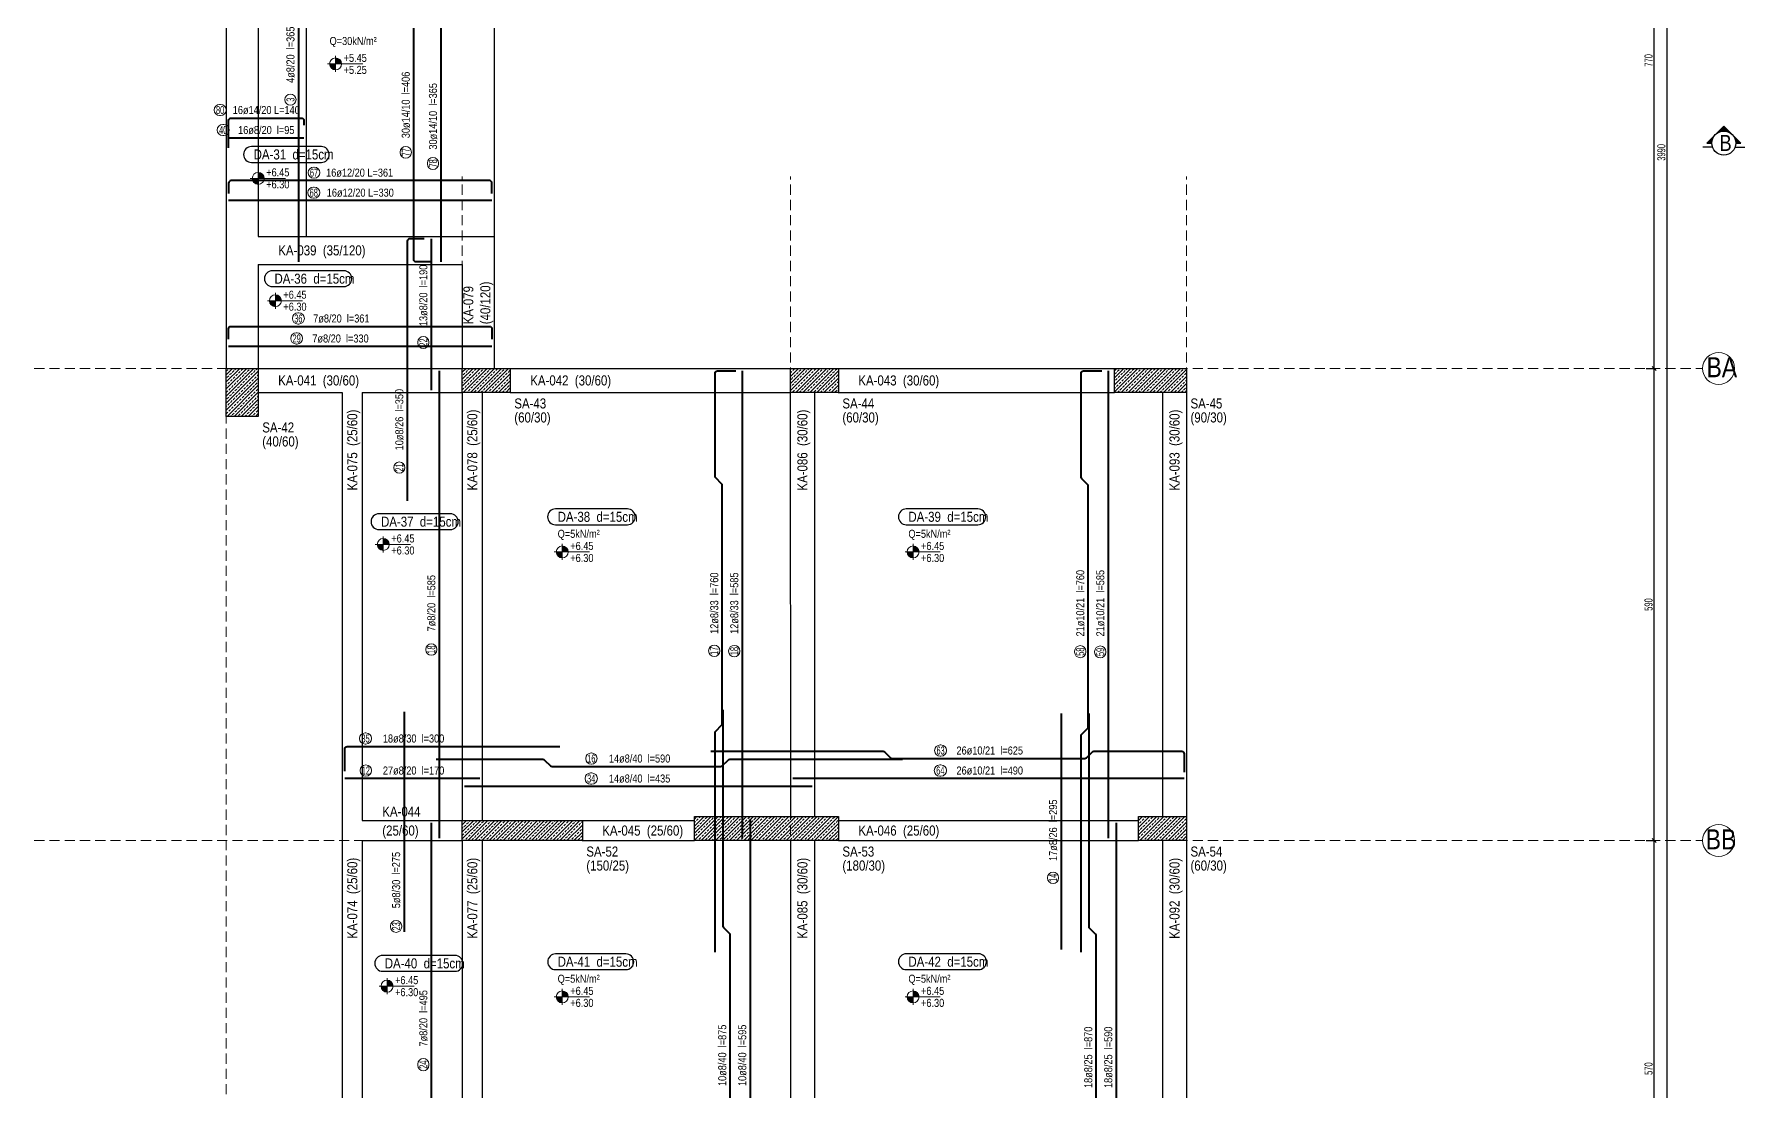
# Model space of a CAD drawing. Header units: millimetres. Extents: x 2223 to 6966, y 588 to 5587.
# Drawn here: x 4828 to 6966, y 1776 to 3097 of the extents above; entities that cross this region are included whole.
import ezdxf
from ezdxf.enums import TextEntityAlignment as Align

# ---------------------------------------------------------------- set-up
doc = ezdxf.new("R2010")
doc.units = ezdxf.units.MM
doc.linetypes.add('DASHED', pattern=[19.05, 12.7, -6.35])
for name, color, linetype, lineweight in [('AKS BALONU (BEYKENT)', 7, 'Continuous', 20), ('AKS CIZGISI (BEYKENT)', 252, 'DASHED', 20), ('AKS NO (BEYKENT)', 3, 'Continuous', 20), ('AKS OLCU (BEYKENT)', 200, 'Continuous', 20), ('DONATI (BEYKENT)', 4, 'Continuous', 40), ('DONATI YAZISI (BEYKENT)', 3, 'Continuous', 20), ('DOSEME ISMI (BEYKENT)', 9, 'Continuous', 20), ('DOSEME PAFTA (BEYKENT)', 3, 'Continuous', 20), ('DOSEME SINIRI (BEYKENT)', 71, 'Continuous', 30), ('KESIT (BEYKENT)', 151, 'Continuous', 25), ('KESIT ISMI (BEYKENT)', 6, 'Continuous', 20), ('KIRIS (BEYKENT)', 2, 'Continuous', 30), ('KIRIS ISMI (BEYKENT)', 40, 'Continuous', 20), ('KOLON (BEYKENT)', 3, 'Continuous', 30), ('KOLON ISMI (BEYKENT)', 91, 'Continuous', 20), ('KOT CIZGI (BEYKENT)', 120, 'Continuous', 20), ('KOT YAZI (BEYKENT)', 7, 'Continuous', 20), ('POZ BALON (BEYKENT)', 14, 'Continuous', 20), ('POZ NO (BEYKENT)', 2, 'Continuous', 20), ('TARAMA (BEYKENT)', 252, 'Continuous', 20), ('YAZI (BEYKENT)', 140, 'Continuous', 20)]:
    doc.layers.add(name, color=color, linetype=linetype, lineweight=lineweight)
doc.styles.add('DSMOLC-50', font='Bahnschrift Light Condensed', dxfattribs={"width": 0.75, "height": 10})
doc.styles.add('KOT (BEYKENT)', font='')
doc.styles.add('YAZI (BEYKENT)', font='')
doc.styles.get('KOT (BEYKENT)').set_extended_font_data('Bahnschrift Light Condensed')
doc.styles.get('YAZI (BEYKENT)').set_extended_font_data('Bahnschrift Light Condensed')
doc.dimstyles.new('DSMOLC-50', dxfattribs={"dimtxt": 10, "dimasz": 5, "dimexe": 2, "dimexo": 2, "dimgap": 2, "dimtad": 1, "dimdec": 1, "dimrnd": 0.5, "dimzin": 12, "dimdsep": 46, "dimtxsty": 'DSMOLC-50', "dimblk": 'OBLIQUE', "dimblk1": 'OBLIQUE', "dimblk2": 'OBLIQUE', "dimcen": 0, "dimclrt": 7, "dimadec": 0, "dimazin": 0, "dimtfac": 1, "dimtdec": 4, "dimtix": 1, "dimtmove": 2, "dimatfit": 3, "dimfxl": 1, "dimtzin": 0, "dimarcsym": 0})
pattern_1 = [(45, (1444.828, 798.8927), (-4.4194174, 4.4194174), []), (45, (1449.247, 798.8927), (-4.4194174, 4.4194174), [3.125, -1.5625])]

# ---------------------------------------------------------------- blocks, each defined once
blk = doc.blocks.new('_Oblique')
at = {"color": 0, "linetype": 'ByBlock', "lineweight": -2}
blk.add_line((-0.5, -0.5), (0.5, 0.5), dxfattribs=at)
blk = doc.blocks.new('*D104')
at = {"layer": 'AKS OLCU (BEYKENT)', "color": 0, "lineweight": -2, "transparency": 16777216}
for p, q in [((6842.4, 2089.8), (6854.4, 2089.8)), ((6852.4, 1519.8), (6852.4, 2089.8)), ((6842.4, 1519.8), (6854.4, 1519.8))]:
    blk.add_line(p, q, dxfattribs=at)
at = {"layer": 'DEFPOINTS', "color": 0, "transparency": 16777216}
for p in [(6840.4, 2089.8), (6852.4, 2089.8), (6840.4, 1519.8)]:
    blk.add_point(p, dxfattribs=at)
at = {"layer": 'AKS OLCU (BEYKENT)', "color": 0, "lineweight": -2, "transparency": 16777216, "xscale": 5, "yscale": 5, "zscale": 5}
for p, rotation in [((6852.4, 2089.8), 90), ((6852.4, 1519.8), 270)]:
    blk.add_blockref('_Oblique', p, dxfattribs=dict(at, rotation=rotation))
at = {"layer": 'AKS OLCU (BEYKENT)', "color": 7, "transparency": 16777216, "insert": (6845.3, 1804.8), "char_height": 10, "attachment_point": 5, "rotation": 90, "style": 'DSMOLC-50'}
blk.add_mtext('570', dxfattribs=at)
blk = doc.blocks.new('*D105')
at = {"layer": 'AKS OLCU (BEYKENT)', "color": 0, "lineweight": -2, "transparency": 16777216}
for p, q in [((6842.4, 2679.8), (6854.4, 2679.8)), ((6852.4, 2089.8), (6852.4, 2679.8)), ((6842.4, 2089.8), (6854.4, 2089.8))]:
    blk.add_line(p, q, dxfattribs=at)
at = {"layer": 'DEFPOINTS', "color": 0, "transparency": 16777216}
for p in [(6840.4, 2679.8), (6852.4, 2679.8), (6840.4, 2089.8)]:
    blk.add_point(p, dxfattribs=at)
at = {"layer": 'AKS OLCU (BEYKENT)', "color": 0, "lineweight": -2, "transparency": 16777216, "xscale": 5, "yscale": 5, "zscale": 5}
for p, rotation in [((6852.4, 2679.8), 90), ((6852.4, 2089.8), 270)]:
    blk.add_blockref('_Oblique', p, dxfattribs=dict(at, rotation=rotation))
at = {"layer": 'AKS OLCU (BEYKENT)', "color": 7, "transparency": 16777216, "insert": (6845.3, 2384.8), "char_height": 10, "attachment_point": 5, "rotation": 90, "style": 'DSMOLC-50'}
blk.add_mtext('590', dxfattribs=at)
blk = doc.blocks.new('*D106')
at = {"layer": 'AKS OLCU (BEYKENT)', "color": 0, "lineweight": -2, "transparency": 16777216}
for p, q in [((6842.4, 3449.8), (6854.4, 3449.8)), ((6852.4, 2679.8), (6852.4, 3449.8)), ((6842.4, 2679.8), (6854.4, 2679.8))]:
    blk.add_line(p, q, dxfattribs=at)
at = {"layer": 'DEFPOINTS', "color": 0, "transparency": 16777216}
for p in [(6840.4, 3449.8), (6852.4, 3449.8), (6840.4, 2679.8)]:
    blk.add_point(p, dxfattribs=at)
at = {"layer": 'AKS OLCU (BEYKENT)', "color": 0, "lineweight": -2, "transparency": 16777216, "xscale": 5, "yscale": 5, "zscale": 5}
for p, rotation in [((6852.4, 3449.8), 90), ((6852.4, 2679.8), 270)]:
    blk.add_blockref('_Oblique', p, dxfattribs=dict(at, rotation=rotation))
at = {"layer": 'AKS OLCU (BEYKENT)', "color": 7, "transparency": 16777216, "insert": (6845.3, 3064.8), "char_height": 10, "attachment_point": 5, "rotation": 90, "style": 'DSMOLC-50'}
blk.add_mtext('770', dxfattribs=at)
blk = doc.blocks.new('*D110')
at = {"layer": 'AKS OLCU (BEYKENT)', "color": 0, "lineweight": -2, "transparency": 16777216}
for p, q in [((6842.4, 4944.8), (6870.4, 4944.8)), ((6868.4, 954.8), (6868.4, 4944.8)), ((6842.4, 954.8), (6870.4, 954.8))]:
    blk.add_line(p, q, dxfattribs=at)
at = {"layer": 'DEFPOINTS', "color": 0, "transparency": 16777216}
for p in [(6840.4, 4944.8), (6868.4, 4944.8), (6840.4, 954.8)]:
    blk.add_point(p, dxfattribs=at)
at = {"layer": 'AKS OLCU (BEYKENT)', "color": 0, "lineweight": -2, "transparency": 16777216, "xscale": 5, "yscale": 5, "zscale": 5}
for p, rotation in [((6868.4, 4944.8), 90), ((6868.4, 954.8), 270)]:
    blk.add_blockref('_Oblique', p, dxfattribs=dict(at, rotation=rotation))
at = {"layer": 'AKS OLCU (BEYKENT)', "color": 7, "transparency": 16777216, "insert": (6861.3, 2949.8), "char_height": 10, "attachment_point": 5, "rotation": 90, "style": 'DSMOLC-50'}
blk.add_mtext('3990', dxfattribs=at)

msp = doc.modelspace()

# ---------------------------------------------------------------- hatches: boundary and pattern name
at = {"layer": 'KESIT (BEYKENT)', "lineweight": -3}
h = msp.add_hatch(color=256, dxfattribs=at)
h.dxf.hatch_style = 1
h.paths.add_polyline_path([(6924.34, 2961.45, -0.1989124), (6928.74, 2972.05), (6918.13, 2961.45)])
h = msp.add_hatch(color=256, dxfattribs=at)
h.dxf.hatch_style = 1
h.paths.add_polyline_path([(6949.95, 2972.05), (6939.34, 2982.66), (6928.74, 2972.05, -0.1989124), (6939.34, 2976.45, -0.1989124)])
h = msp.add_hatch(color=256, dxfattribs=at)
h.dxf.hatch_style = 1
h.paths.add_polyline_path([(6960.56, 2961.45), (6949.95, 2972.05, -0.1989124), (6954.34, 2961.45)])
at = {"layer": 'KOT CIZGI (BEYKENT)'}
h = msp.add_hatch(color=256, dxfattribs=at)
h.dxf.hatch_style = 1
h.paths.add_polyline_path([(5204.54, 3060.42), (5197.04, 3060.42, 0.4142136), (5204.54, 3052.92)])
h = msp.add_hatch(color=256, dxfattribs=at)
h.dxf.hatch_style = 1
h.paths.add_polyline_path([(5204.54, 3067.92), (5204.54, 3060.42), (5212.04, 3060.42, 0.4142136)])
h = msp.add_hatch(color=256, dxfattribs=at)
h.dxf.hatch_style = 1
h.paths.add_polyline_path([(5107.78, 2917.35), (5100.28, 2917.35, 0.4142136), (5107.78, 2909.85)])
h = msp.add_hatch(color=256, dxfattribs=at)
h.dxf.hatch_style = 1
h.paths.add_polyline_path([(5107.78, 2924.85), (5107.78, 2917.35), (5115.28, 2917.35, 0.4142136)])
h = msp.add_hatch(color=256, dxfattribs=at)
h.dxf.hatch_style = 1
h.paths.add_polyline_path([(5129.21, 2764.45), (5121.71, 2764.45, 0.4142136), (5129.21, 2756.95)])
h = msp.add_hatch(color=256, dxfattribs=at)
h.dxf.hatch_style = 1
h.paths.add_polyline_path([(5129.21, 2771.95), (5129.21, 2764.45), (5136.71, 2764.45, 0.4142136)])
h = msp.add_hatch(color=256, dxfattribs=at)
h.dxf.hatch_style = 1
h.paths.add_polyline_path([(5264.13, 2459.86), (5256.63, 2459.86, 0.4142136), (5264.13, 2452.36)])
h = msp.add_hatch(color=256, dxfattribs=at)
h.dxf.hatch_style = 1
h.paths.add_polyline_path([(5264.13, 2467.36), (5264.13, 2459.86), (5271.63, 2459.86, 0.4142136)])
h = msp.add_hatch(color=256, dxfattribs=at)
h.dxf.hatch_style = 1
h.paths.add_polyline_path([(5487.79, 2450.49), (5480.29, 2450.49, 0.4142136), (5487.79, 2442.99)])
h = msp.add_hatch(color=256, dxfattribs=at)
h.dxf.hatch_style = 1
h.paths.add_polyline_path([(5487.79, 2457.99), (5487.79, 2450.49), (5495.29, 2450.49, 0.4142136)])
h = msp.add_hatch(color=256, dxfattribs=at)
h.dxf.hatch_style = 1
h.paths.add_polyline_path([(5926.12, 2450.49), (5918.62, 2450.49, 0.4142136), (5926.12, 2442.99)])
h = msp.add_hatch(color=256, dxfattribs=at)
h.dxf.hatch_style = 1
h.paths.add_polyline_path([(5926.12, 2457.99), (5926.12, 2450.49), (5933.62, 2450.49, 0.4142136)])
h = msp.add_hatch(color=256, dxfattribs=at)
h.dxf.hatch_style = 1
h.paths.add_polyline_path([(5268.81, 1907.86), (5261.31, 1907.86, 0.4142136), (5268.81, 1900.36)])
h = msp.add_hatch(color=256, dxfattribs=at)
h.dxf.hatch_style = 1
h.paths.add_polyline_path([(5268.81, 1915.36), (5268.81, 1907.86), (5276.31, 1907.86, 0.4142136)])
h = msp.add_hatch(color=256, dxfattribs=at)
h.dxf.hatch_style = 1
h.paths.add_polyline_path([(5487.79, 1894.48), (5480.29, 1894.48, 0.4142136), (5487.79, 1886.98)])
h = msp.add_hatch(color=256, dxfattribs=at)
h.dxf.hatch_style = 1
h.paths.add_polyline_path([(5487.79, 1901.98), (5487.79, 1894.48), (5495.29, 1894.48, 0.4142136)])
h = msp.add_hatch(color=256, dxfattribs=at)
h.dxf.hatch_style = 1
h.paths.add_polyline_path([(5926.12, 1894.48), (5918.62, 1894.48, 0.4142136), (5926.12, 1886.98)])
h = msp.add_hatch(color=256, dxfattribs=at)
h.dxf.hatch_style = 1
h.paths.add_polyline_path([(5926.12, 1901.98), (5926.12, 1894.48), (5933.62, 1894.48, 0.4142136)])
at = {"layer": 'TARAMA (BEYKENT)'}
h = msp.add_hatch(dxfattribs=at)
h.set_pattern_fill('ANSI33', color=256, style=0, pattern_type=0)
h.set_pattern_definition(pattern_1)
h.paths.add_polyline_path([(5067.86, 2679.84), (5107.86, 2679.84), (5107.86, 2619.84), (5067.86, 2619.84)], flags=0)
h = msp.add_hatch(dxfattribs=at)
h.set_pattern_fill('ANSI33', color=256, style=0, pattern_type=0)
h.set_pattern_definition(pattern_1)
h.paths.add_polyline_path([(5362.86, 2679.84), (5422.86, 2679.84), (5422.86, 2649.84), (5362.86, 2649.84)], flags=0)
h = msp.add_hatch(dxfattribs=at)
h.set_pattern_fill('ANSI33', color=256, style=0, pattern_type=0)
h.set_pattern_definition(pattern_1)
h.paths.add_polyline_path([(5772.86, 2679.84), (5832.86, 2679.84), (5832.86, 2649.84), (5772.86, 2649.84)], flags=0)
h = msp.add_hatch(dxfattribs=at)
h.set_pattern_fill('ANSI33', color=256, style=0, pattern_type=0)
h.set_pattern_definition(pattern_1)
h.paths.add_polyline_path([(6177.86, 2679.84), (6267.86, 2679.84), (6267.86, 2649.84), (6177.86, 2649.84)], flags=0)
h = msp.add_hatch(dxfattribs=at)
h.set_pattern_fill('ANSI33', color=256, style=0, pattern_type=0)
h.set_pattern_definition(pattern_1)
h.paths.add_polyline_path([(5652.86, 2119.84), (5832.86, 2119.84), (5832.86, 2089.84), (5652.86, 2089.84)], flags=0)
h = msp.add_hatch(dxfattribs=at)
h.set_pattern_fill('ANSI33', color=256, style=0, pattern_type=0)
h.set_pattern_definition(pattern_1)
h.paths.add_polyline_path([(6207.86, 2119.84), (6267.86, 2119.84), (6267.86, 2089.84), (6207.86, 2089.84)], flags=0)
h = msp.add_hatch(dxfattribs=at)
h.set_pattern_fill('ANSI33', color=256, style=0, pattern_type=0)
h.set_pattern_definition(pattern_1)
h.paths.add_polyline_path([(5362.86, 2114.84), (5512.86, 2114.84), (5512.86, 2089.84), (5362.86, 2089.84)], flags=0)

# ---------------------------------------------------------------- linework, layer by layer
at = {"layer": 'AKS BALONU (BEYKENT)'}
for centre in [(6932.86, 2679.84), (6932.86, 2089.84)]:
    msp.add_circle(centre, 20, dxfattribs=at)
at = {"layer": 'AKS CIZGISI (BEYKENT)'}
for p, q in [((5067.86, 629.84), (5067.86, 2919.84)), ((5362.86, 629.84), (5362.86, 2919.84)), ((5772.86, 629.84), (5772.86, 2919.84)), ((6267.86, 629.84), (6267.86, 2919.84)), ((4827.86, 2679.84), (6912.86, 2679.84)), ((4827.86, 2089.84), (6912.86, 2089.84))]:
    msp.add_line(p, q, dxfattribs=at)
at = {"layer": 'DONATI (BEYKENT)'}
for points in [[(5158.06, 3176.84), (5158.06, 2812.84)], [(5336.16, 3176.84), (5336.16, 2812.84)], [(5164.86, 2967.77), (5070.86, 2967.77)], [(5399.86, 2889.5), (5070.86, 2889.5)], [(5324.12, 2841.84), (5324.12, 2652.84)], [(5399.86, 2707.26), (5070.78, 2707.26)], [(5334.12, 2676.84), (5334.12, 2092.84)], [(5712.7, 2676.84), (5712.7, 2092.84)], [(6170.1, 2676.84), (6170.1, 2092.84)], [(5290.12, 2250.78), (5290.12, 1975.78)], [(6111.1, 2248.59), (6111.1, 1953.59)], [(5384.86, 2167.36), (5215.86, 2167.36)], [(6264.95, 2167.36), (5775.85, 2167.36)], [(5799.86, 2157.36), (5365.76, 2157.36)], [(5722.7, 2116.84), (5722.7, 1522.84)], [(5324.12, 2111.84), (5324.12, 1620.34)], [(6180.1, 2111.84), (6180.1, 1522.84)]]:
    msp.add_lwpolyline(points, dxfattribs=at)
for points in [[(5323.16, 2812.84), (5305.16, 2812.84, -0.4142136), (5302.16, 2815.84), (5302.16, 3173.84, -0.4142136), (5305.16, 3176.84), (5323.16, 3176.84)], [(5070.86, 2955.57), (5070.86, 2989.77, -0.4142136), (5073.86, 2992.77), (5161.86, 2992.77, -0.4142136), (5164.86, 2989.77), (5164.86, 2983.77)], [(5399.86, 2898.5), (5399.86, 2911.5, 0.4142136), (5396.86, 2914.5), (5073.86, 2914.5, 0.4142136), (5070.86, 2911.5), (5070.86, 2898.5)], [(5315.12, 2841.84), (5297.12, 2841.84, 0.4142136), (5294.12, 2838.84), (5294.12, 2514.22)], [(5070.78, 2716.26), (5070.78, 2729.26, -0.4142136), (5073.78, 2732.26), (5396.86, 2732.26, -0.4142136), (5399.86, 2729.26), (5399.86, 2716.34)], [(5678.7, 1950.3), (5678.7, 2224.6, -0.1989124), (5679.58, 2226.72), (5686.82, 2233.96, 0.1989124), (5687.7, 2236.09), (5687.7, 2533.6, 0.1989124), (5686.82, 2535.72), (5679.58, 2542.96, -0.1989124), (5678.7, 2545.09), (5678.7, 2673.84, -0.4142136), (5681.7, 2676.84), (5704.7, 2676.84)], [(6136.1, 1950.3), (6136.1, 2220.6, -0.1989124), (6136.98, 2222.72), (6144.22, 2229.96, 0.1989124), (6145.1, 2232.09), (6145.1, 2532.6, 0.1989124), (6144.22, 2534.72), (6136.98, 2541.96, -0.1989124), (6136.1, 2544.09), (6136.1, 2673.84, -0.4142136), (6139.1, 2676.84), (6162.1, 2676.84)], [(5688.7, 1385.45), (5688.7, 1656.6, -0.1989124), (5689.58, 1658.72), (5696.82, 1665.96, 0.1989124), (5697.7, 1668.09), (5697.7, 1971.6, 0.1989124), (5696.82, 1973.72), (5689.58, 1980.96, -0.1989124), (5688.7, 1983.09), (5688.7, 2252.99)], [(6146.1, 1386.07), (6146.1, 1652.6, -0.1989124), (6146.98, 1654.72), (6154.22, 1661.96, 0.1989124), (6155.1, 1664.09), (6155.1, 1970.6, 0.1989124), (6154.22, 1972.72), (6146.98, 1979.96, -0.1989124), (6146.1, 1982.09), (6146.1, 2248.61)], [(5215.86, 2176.36), (5215.86, 2204.36, -0.4142136), (5218.86, 2207.36), (5484.86, 2207.36)], [(5330.3, 2191.36), (5463.61, 2191.36, -0.1989124), (5465.74, 2190.48), (5472.98, 2183.24, 0.1989124), (5475.1, 2182.36), (5685.61, 2182.36, 0.1989124), (5687.73, 2183.24), (5694.97, 2190.48, -0.1989124), (5697.09, 2191.36), (5912.84, 2191.36)], [(5673.32, 2201.36), (5888.62, 2201.36, -0.1989124), (5890.74, 2200.48), (5897.98, 2193.24, 0.1989124), (5900.1, 2192.36), (6140.62, 2192.36, 0.1989124), (6142.74, 2193.24), (6149.98, 2200.48, -0.1989124), (6152.1, 2201.36), (6261.95, 2201.36, -0.4142136), (6264.95, 2198.36), (6264.95, 2175.45)]]:
    msp.add_lwpolyline(points, format="xyb", dxfattribs=at)
at = {"layer": 'DOSEME PAFTA (BEYKENT)', "lineweight": -3}
for points in [[(5099.46, 2937.34), (5186.72, 2937.34, 1), (5186.72, 2957.12), (5099.46, 2957.12, 1)], [(5125.5, 2782.1), (5214.83, 2782.1, 1), (5214.83, 2801.89), (5125.5, 2801.89, 1)], [(5479.39, 2484.52), (5569.15, 2484.52, 1), (5569.15, 2504.31), (5479.39, 2504.31, 1)], [(5917.72, 2484.52), (6007.04, 2484.52, 1), (6007.04, 2504.31), (5917.72, 2504.31, 1)], [(5258.65, 2478.42), (5347.89, 2478.42, 1), (5347.89, 2498.2), (5258.65, 2498.2, 1)], [(5263.33, 1926.43), (5353.78, 1926.43, 1), (5353.78, 1946.21), (5263.33, 1946.21, 1)], [(5479.39, 1928.51), (5567.27, 1928.51, 1), (5567.27, 1948.17), (5479.39, 1948.17, 1)], [(5917.72, 1928.51), (6007.91, 1928.51, 1), (6007.91, 1948.3), (5917.72, 1948.3, 1)]]:
    msp.add_lwpolyline(points, format="xyb", close=True, dxfattribs=at)
at = {"layer": 'DOSEME SINIRI (BEYKENT)'}
for p, q in [((5167.86, 3144.84), (5167.86, 2844.84)), ((5402.86, 3144.84), (5402.86, 2844.84))]:
    msp.add_line(p, q, dxfattribs=at)
at = {"layer": 'KESIT (BEYKENT)', "lineweight": -3, "flags": 128}
for points in [[(6954.34, 2961.45), (6960.56, 2961.45), (6939.34, 2982.66), (6918.13, 2961.45), (6924.34, 2961.45)], [(6925.2, 2956.45), (6913.13, 2956.45)], [(6953.48, 2956.45), (6965.56, 2956.45)]]:
    msp.add_lwpolyline(points, dxfattribs=at)
at = {"layer": 'KESIT (BEYKENT)', "lineweight": -3}
msp.add_circle((6939.34, 2961.45), 15, dxfattribs=at)
at = {"layer": 'KIRIS (BEYKENT)'}
for p, q in [((5067.86, 3449.74), (5067.86, 2844.84)), ((5107.86, 3144.84), (5107.86, 2844.84)), ((5067.86, 2844.84), (5067.76, 2679.94)), ((5107.86, 2844.84), (5402.86, 2844.84)), ((5402.86, 2844.84), (5402.86, 2679.94)), ((5107.86, 2809.84), (5107.76, 2679.94)), ((5107.86, 2809.84), (5362.86, 2809.84)), ((5362.86, 2809.84), (5362.76, 2679.94)), ((5107.76, 2679.84), (5362.76, 2679.84)), ((5422.76, 2679.84), (5772.76, 2679.84)), ((5832.76, 2679.84), (6177.96, 2679.84)), ((5107.76, 2649.84), (5212.86, 2649.84)), ((5212.86, 2649.84), (5212.86, 1617.34)), ((5237.86, 2649.84), (5362.76, 2649.84)), ((5237.86, 2649.84), (5237.86, 2114.84)), ((5362.76, 2649.94), (5362.76, 2114.74)), ((5387.86, 2649.94), (5387.86, 2114.74)), ((5422.76, 2649.84), (5772.76, 2649.84)), ((5772.76, 2649.94), (5772.86, 2119.74)), ((5802.86, 2649.94), (5802.86, 2119.74)), ((5832.76, 2649.84), (6177.96, 2649.84)), ((6237.86, 2649.94), (6237.86, 2119.74)), ((6267.86, 2649.94), (6267.96, 2119.74)), ((5237.86, 2114.84), (5362.76, 2114.84)), ((5512.76, 2114.84), (5652.86, 2114.84)), ((5832.86, 2114.84), (6207.96, 2114.84)), ((5237.86, 2089.84), (5362.76, 2089.84)), ((5237.86, 2089.84), (5237.86, 1642.34)), ((5362.76, 2089.74), (5362.86, 1642.34)), ((5387.86, 2089.74), (5387.86, 1544.74)), ((5512.76, 2089.84), (5652.86, 2089.84)), ((5772.86, 2089.74), (5772.86, 1549.74)), ((5802.86, 2089.74), (5802.86, 1549.74)), ((5832.86, 2089.84), (6207.96, 2089.84)), ((6237.86, 2089.74), (6237.86, 1544.84)), ((6267.86, 2089.74), (6267.96, 1544.84))]:
    msp.add_line(p, q, dxfattribs=at)
at = {"layer": 'KOLON (BEYKENT)'}
for points in [[(5067.86, 2679.84), (5107.86, 2679.84), (5107.86, 2619.84), (5067.86, 2619.84)], [(5362.86, 2679.84), (5422.86, 2679.84), (5422.86, 2649.84), (5362.86, 2649.84)], [(5772.86, 2679.84), (5832.86, 2679.84), (5832.86, 2649.84), (5772.86, 2649.84)], [(6177.86, 2679.84), (6267.86, 2679.84), (6267.86, 2649.84), (6177.86, 2649.84)], [(5652.86, 2119.84), (5832.86, 2119.84), (5832.86, 2089.84), (5652.86, 2089.84)], [(6207.86, 2119.84), (6267.86, 2119.84), (6267.86, 2089.84), (6207.86, 2089.84)], [(5362.86, 2114.84), (5512.86, 2114.84), (5512.86, 2089.84), (5362.86, 2089.84)]]:
    msp.add_lwpolyline(points, close=True, dxfattribs=at)
at = {"layer": 'KOT CIZGI (BEYKENT)'}
for p, q in [((5194.54, 3060.42), (5238.56, 3060.42)), ((5204.54, 3070.42), (5204.54, 3050.42)), ((5097.78, 2917.35), (5141.81, 2917.35)), ((5107.78, 2927.35), (5107.78, 2907.35)), ((5119.21, 2764.45), (5163.23, 2764.45)), ((5129.21, 2774.46), (5129.21, 2754.46)), ((5254.13, 2459.86), (5298.16, 2459.86)), ((5264.13, 2469.86), (5264.13, 2449.86)), ((5487.79, 2460.49), (5487.79, 2440.49)), ((5926.12, 2460.49), (5926.12, 2440.49)), ((5477.79, 2450.49), (5521.81, 2450.49)), ((5916.12, 2450.49), (5960.15, 2450.49)), ((5258.81, 1907.86), (5302.84, 1907.86)), ((5268.81, 1917.86), (5268.81, 1897.86)), ((5487.79, 1904.48), (5487.79, 1884.48)), ((5926.12, 1904.48), (5926.12, 1884.48)), ((5477.79, 1894.48), (5521.81, 1894.48)), ((5916.12, 1894.48), (5960.15, 1894.48))]:
    msp.add_line(p, q, dxfattribs=at)
for centre in [(5204.54, 3060.42), (5107.78, 2917.35), (5129.21, 2764.45), (5264.13, 2459.86), (5487.79, 2450.49), (5926.12, 2450.49), (5268.81, 1907.86), (5487.79, 1894.48), (5926.12, 1894.48)]:
    msp.add_circle(centre, 7.5, dxfattribs=at)
at = {"layer": 'POZ BALON (BEYKENT)'}
for points in [[(5059.62, 2995.77), (5060.73, 2995.77, 1), (5060.73, 3009.77), (5059.62, 3009.77, 1)], [(5063.38, 2970.77), (5064.69, 2970.77, 1), (5064.69, 2984.77), (5063.38, 2984.77, 1)], [(5299.16, 2949.59), (5299.16, 2950.29, 1), (5285.16, 2950.29), (5285.16, 2949.59, 1)], [(5177.13, 2917.5), (5177.91, 2917.5, 1), (5177.91, 2931.5), (5177.13, 2931.5, 1)], [(5333.16, 2935.49), (5333.16, 2936.51, 1), (5319.16, 2936.51), (5319.16, 2935.49, 1)], [(5176.73, 2892.5), (5177.75, 2892.5, 1), (5177.75, 2906.5), (5176.73, 2906.5, 1)], [(5157.45, 2735.26), (5158.48, 2735.26, 1), (5158.48, 2749.26), (5157.45, 2749.26, 1)], [(5155.36, 2710.26), (5156.27, 2710.26, 1), (5156.27, 2724.26), (5155.36, 2724.26, 1)], [(5321.12, 2711.75), (5321.12, 2712.72, 1), (5307.12, 2712.72), (5307.12, 2711.75, 1)], [(5291.12, 2555.96), (5291.12, 2556, 1), (5277.12, 2556), (5277.12, 2555.96, 1)], [(5331.12, 2328.32), (5331.12, 2328.65, 1), (5317.12, 2328.65), (5317.12, 2328.32, 1)], [(5684.7, 2326.91), (5684.7, 2326.93, 1), (5670.7, 2326.93), (5670.7, 2326.91, 1)], [(5709.7, 2326.44), (5709.7, 2326.77, 1), (5695.7, 2326.77), (5695.7, 2326.44, 1)], [(6142.1, 2325.34), (6142.1, 2326.4, 1), (6128.1, 2326.4), (6128.1, 2325.34, 1)], [(6167.1, 2325.07), (6167.1, 2326.05, 1), (6153.1, 2326.05), (6153.1, 2325.07, 1)], [(5241.37, 2210.36), (5242.46, 2210.36, 1), (5242.46, 2224.36), (5241.37, 2224.36, 1)], [(5960.05, 2195.36), (5960.99, 2195.36, 1), (5960.99, 2209.36), (5960.05, 2209.36, 1)], [(5242.2, 2170.36), (5242.43, 2170.36, 1), (5242.43, 2184.36), (5242.2, 2184.36, 1)], [(5524.01, 2185.36), (5524.18, 2185.36, 1), (5524.18, 2199.36), (5524.01, 2199.36, 1)], [(5959.62, 2170.36), (5960.87, 2170.36, 1), (5960.87, 2184.36), (5959.62, 2184.36, 1)], [(5523.18, 2160.36), (5524.62, 2160.36, 1), (5524.62, 2174.36), (5523.18, 2174.36, 1)], [(6108.1, 2043.04), (6108.1, 2043.49, 1), (6094.1, 2043.49), (6094.1, 2043.04, 1)], [(5287.12, 1982.07), (5287.12, 1983.07, 1), (5273.12, 1983.07), (5273.12, 1982.07, 1)], [(5321.12, 1809.08), (5321.12, 1810.4, 1), (5307.12, 1810.4), (5307.12, 1809.08, 1)]]:
    msp.add_lwpolyline(points, format="xyb", close=True, dxfattribs=at)
msp.add_circle((5148.06, 3015.74), 7, dxfattribs=at)

# ---------------------------------------------------------------- texts
at = {"layer": 'AKS NO (BEYKENT)', "style": 'YAZI (BEYKENT)'}
for s, p in [('BA', (6917.75, 2668.84)), ('BB', (6916.71, 2078.84))]:
    msp.add_text(s, height=25, dxfattribs=at).set_placement(p)
at = {"layer": 'DONATI YAZISI (BEYKENT)', "style": 'YAZI (BEYKENT)'}
for s, p in [(' 4ø8/20  l=365', (5148.06, 3070.21)), ('30ø14/10  l=406', (5292.16, 3009.08)), ('30ø14/10  l=365', (5326.16, 2994.84)), (' 13ø8/20  l=190', (5314.12, 2769.5)), (' 10ø8/26  l=350', (5284.12, 2614.22)), (' 7ø8/20  l=585', (5324.12, 2384.84)), (' 12ø8/33  l=760', (5677.7, 2384.84)), (' 12ø8/33  l=585', (5702.7, 2384.84)), (' 21ø10/21  l=760', (6135.1, 2384.84)), (' 21ø10/21  l=585', (6160.1, 2384.84)), (' 17ø8/26  l=295', (6101.1, 2101.09)), (' 5ø8/30  l=275', (5280.12, 2038.83)), (' 7ø8/20  l=495', (5314.12, 1866.09)), (' 10ø8/40  l=875', (5687.7, 1819.84)), (' 10ø8/40  l=595', (5712.7, 1819.84)), (' 18ø8/25  l=870', (6145.1, 1817.34)), (' 18ø8/25  l=590', (6170.1, 1817.34))]:
    msp.add_text(s, height=10, rotation=90, dxfattribs=at).set_placement(p, align=Align.MIDDLE_CENTER)
for s, p in [('16ø14/20 L=140', (5117.86, 3002.77)), ('16ø8/20  l=95', (5117.86, 2977.77)), ('16ø12/20 L=361', (5234.53, 2924.5)), ('16ø12/20 L=330', (5235.36, 2899.5)), ('7ø8/20  l=361', (5211.68, 2742.26)), ('7ø8/20  l=330', (5210.63, 2717.26)), (' 18ø8/30  l=300', (5300.36, 2217.36)), (' 26ø10/21  l=625', (6020.4, 2202.36)), (' 27ø8/20  l=170', (5300.36, 2177.36)), (' 14ø8/40  l=590', (5582.81, 2192.36)), (' 26ø10/21  l=490', (6020.4, 2177.36)), (' 14ø8/40  l=435', (5582.81, 2167.36))]:
    msp.add_text(s, height=10, dxfattribs=at).set_placement(p, align=Align.MIDDLE_CENTER)
at = {"layer": 'DOSEME ISMI (BEYKENT)', "style": 'YAZI (BEYKENT)'}
for s, p in [('DA-31  d=15cm', (5102.1, 2940.99)), ('DA-36  d=15cm', (5128.14, 2785.76)), ('DA-38  d=15cm', (5482.03, 2488.18)), ('DA-39  d=15cm', (5920.36, 2488.18)), ('DA-37  d=15cm', (5261.29, 2482.07)), ('DA-41  d=15cm', (5482.03, 1932.17)), ('DA-42  d=15cm', (5920.36, 1932.17)), ('DA-40  d=15cm', (5265.97, 1930.08))]:
    msp.add_text(s, height=12.5, dxfattribs=at).set_placement(p)
at = {"layer": 'KESIT ISMI (BEYKENT)', "style": 'YAZI (BEYKENT)'}
msp.add_text('B', height=20, dxfattribs=at).set_placement((6933.88, 2951.58))
at = {"layer": 'KIRIS ISMI (BEYKENT)', "style": 'YAZI (BEYKENT)'}
for s, p in [('KA-039  (35/120)', (5132.86, 2821.09)), ('KA-041  (30/60)', (5132.76, 2658.59)), ('KA-042  (30/60)', (5447.76, 2658.59)), ('KA-043  (30/60)', (5857.76, 2658.59)), ('KA-044', (5262.86, 2119.84)), ('(25/60)', (5262.86, 2096.09)), ('KA-045  (25/60)', (5537.76, 2096.09)), ('KA-046  (25/60)', (5857.86, 2096.09))]:
    msp.add_text(s, height=12.5, dxfattribs=at).set_placement(p)
for s, p in [('KA-079', (5376.62, 2735.05)), ('(40/120)', (5397.87, 2735.05)), ('KA-075  (25/60)', (5231.62, 2527.28)), ('KA-078  (25/60)', (5381.62, 2527.33)), ('KA-086  (30/60)', (5794.12, 2527.22)), ('KA-093  (30/60)', (6259.12, 2527.26)), ('KA-074  (25/60)', (5231.62, 1967.23)), ('KA-077  (25/60)', (5381.62, 1967.13)), ('KA-085  (30/60)', (5794.12, 1967.13)), ('KA-092  (30/60)', (6259.12, 1967.06))]:
    msp.add_text(s, height=12.5, rotation=90, dxfattribs=at).set_placement(p)
at = {"layer": 'KOLON ISMI (BEYKENT)', "style": 'YAZI (BEYKENT)'}
for s, p in [('SA-43', (5427.86, 2629.84)), ('SA-44', (5837.86, 2629.84)), ('SA-45', (6272.86, 2629.84)), ('SA-42', (5112.86, 2599.84)), ('(60/30)', (5427.86, 2612.34)), ('(60/30)', (5837.86, 2612.34)), ('(90/30)', (6272.86, 2612.34)), ('(40/60)', (5112.86, 2582.34)), ('SA-52', (5517.86, 2069.84)), ('SA-53', (5837.86, 2069.84)), ('SA-54', (6272.86, 2069.84)), ('(150/25)', (5517.86, 2052.34)), ('(180/30)', (5837.86, 2052.34)), ('(60/30)', (6272.86, 2052.34))]:
    msp.add_text(s, height=12.5, dxfattribs=at).set_placement(p)
at = {"layer": 'KOT YAZI (BEYKENT)', "style": 'KOT (BEYKENT)'}
for s, p in [('+5.45', (5214.54, 3062.92)), ('+5.25', (5214.54, 3047.92)), ('+6.45', (5117.78, 2919.85)), ('+6.30', (5117.78, 2904.85)), ('+6.45', (5139.21, 2766.96)), ('+6.30', (5139.21, 2751.95)), ('+6.45', (5274.13, 2462.36)), ('+6.45', (5497.79, 2452.99)), ('+6.45', (5936.12, 2452.99)), ('+6.30', (5274.13, 2447.36)), ('+6.30', (5497.79, 2437.99)), ('+6.30', (5936.12, 2437.99)), ('+6.45', (5278.81, 1910.36)), ('+6.30', (5278.81, 1895.36)), ('+6.45', (5497.79, 1896.98)), ('+6.45', (5936.12, 1896.98)), ('+6.30', (5497.79, 1881.98)), ('+6.30', (5936.12, 1881.98))]:
    msp.add_text(s, height=10, dxfattribs=at).set_placement(p)
at = {"layer": 'POZ NO (BEYKENT)', "style": 'YAZI (BEYKENT)', "width": 0.8}
for s, p in [('3', (5148.06, 3015.74)), ('77', (5292.16, 2949.94)), ('78', (5326.16, 2936)), ('22', (5314.12, 2712.23)), ('21', (5284.12, 2555.98)), ('18', (5324.12, 2328.48)), ('17', (5677.7, 2326.92)), ('18', (5702.7, 2326.61)), ('58', (6135.1, 2325.87)), ('59', (6160.1, 2325.56)), ('14', (6101.1, 2043.27)), ('23', (5280.12, 1982.57)), ('24', (5314.12, 1809.74))]:
    msp.add_text(s, height=10, rotation=90, dxfattribs=at).set_placement(p, align=Align.MIDDLE_CENTER)
for s, p in [('80', (5060.17, 3002.77)), ('40', (5064.03, 2977.77)), ('67', (5177.52, 2924.5)), ('68', (5177.24, 2899.5)), ('36', (5157.97, 2742.26)), ('29', (5155.81, 2717.26)), ('35', (5241.92, 2217.36)), ('63', (5960.52, 2202.36)), ('12', (5242.31, 2177.36)), ('16', (5524.1, 2192.36)), ('64', (5960.24, 2177.36)), ('34', (5523.9, 2167.36))]:
    msp.add_text(s, height=10, dxfattribs=at).set_placement(p, align=Align.MIDDLE_CENTER)
at = {"layer": 'YAZI (BEYKENT)', "style": 'YAZI (BEYKENT)'}
for s, p in [('Q=30kN/m²', (5196.98, 3084.05)), ('Q=5kN/m²', (5482.03, 2468.18)), ('Q=5kN/m²', (5920.36, 2468.18)), ('Q=5kN/m²', (5482.03, 1912.17)), ('Q=5kN/m²', (5920.36, 1912.17))]:
    msp.add_text(s, height=10, dxfattribs=at).set_placement(p)

# ---------------------------------------------------------------- dimensions: what is measured, and where the dimension line sits
at = {"layer": 'AKS OLCU (BEYKENT)'}
for base, p1, p2, picture, middle in [((6868.36, 4944.84), (6840.36, 954.84), (6840.36, 4944.84), '*D110', (6861.26, 2949.84)), ((6852.36, 3449.84), (6840.36, 2679.84), (6840.36, 3449.84), '*D106', (6845.26, 3064.84)), ((6852.36, 2679.84), (6840.36, 2089.84), (6840.36, 2679.84), '*D105', (6845.26, 2384.84)), ((6852.36, 2089.84), (6840.36, 1519.84), (6840.36, 2089.84), '*D104', (6845.26, 1804.84))]:
    dim = msp.add_linear_dim(base=base, p1=p1, p2=p2, angle=90, dimstyle='DSMOLC-50', dxfattribs=at)
    dim.commit()
    dim.dimension.update_dxf_attribs({"geometry": picture, "text_midpoint": middle})

doc.saveas('drawing.dxf')
